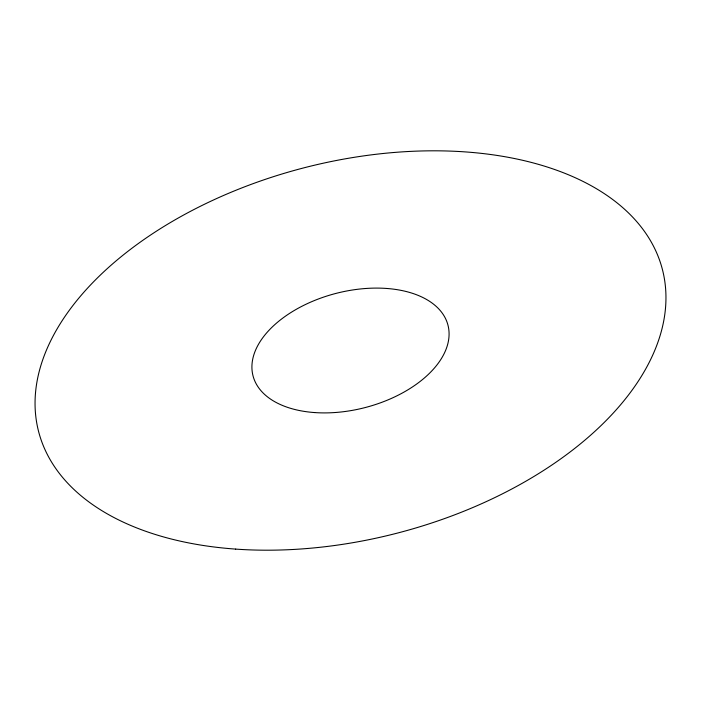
<?xml version="1.0" encoding="UTF-8"?>
<svg xmlns="http://www.w3.org/2000/svg" width="701" height="701" viewBox="0 0 701 701"><rect width="100%" height="100%" fill="white"/><g stroke="black" fill="none" stroke-linecap="round" stroke-linejoin="round"><path stroke-width="1.05" d="M314.618 412.565A100.707 58.91 -14.6 0 0 447.957 325.124A100.707 58.91 -14.6 0 0 288.926 313.811A100.707 58.91 -14.6 0 0 314.618 412.565M235.676 549.102A322.267 188.516 -14.6 0 0 662.366 269.298A322.267 188.516 -14.6 0 0 153.458 233.109A322.267 188.516 -14.6 0 0 235.676 549.102"/></g></svg>
